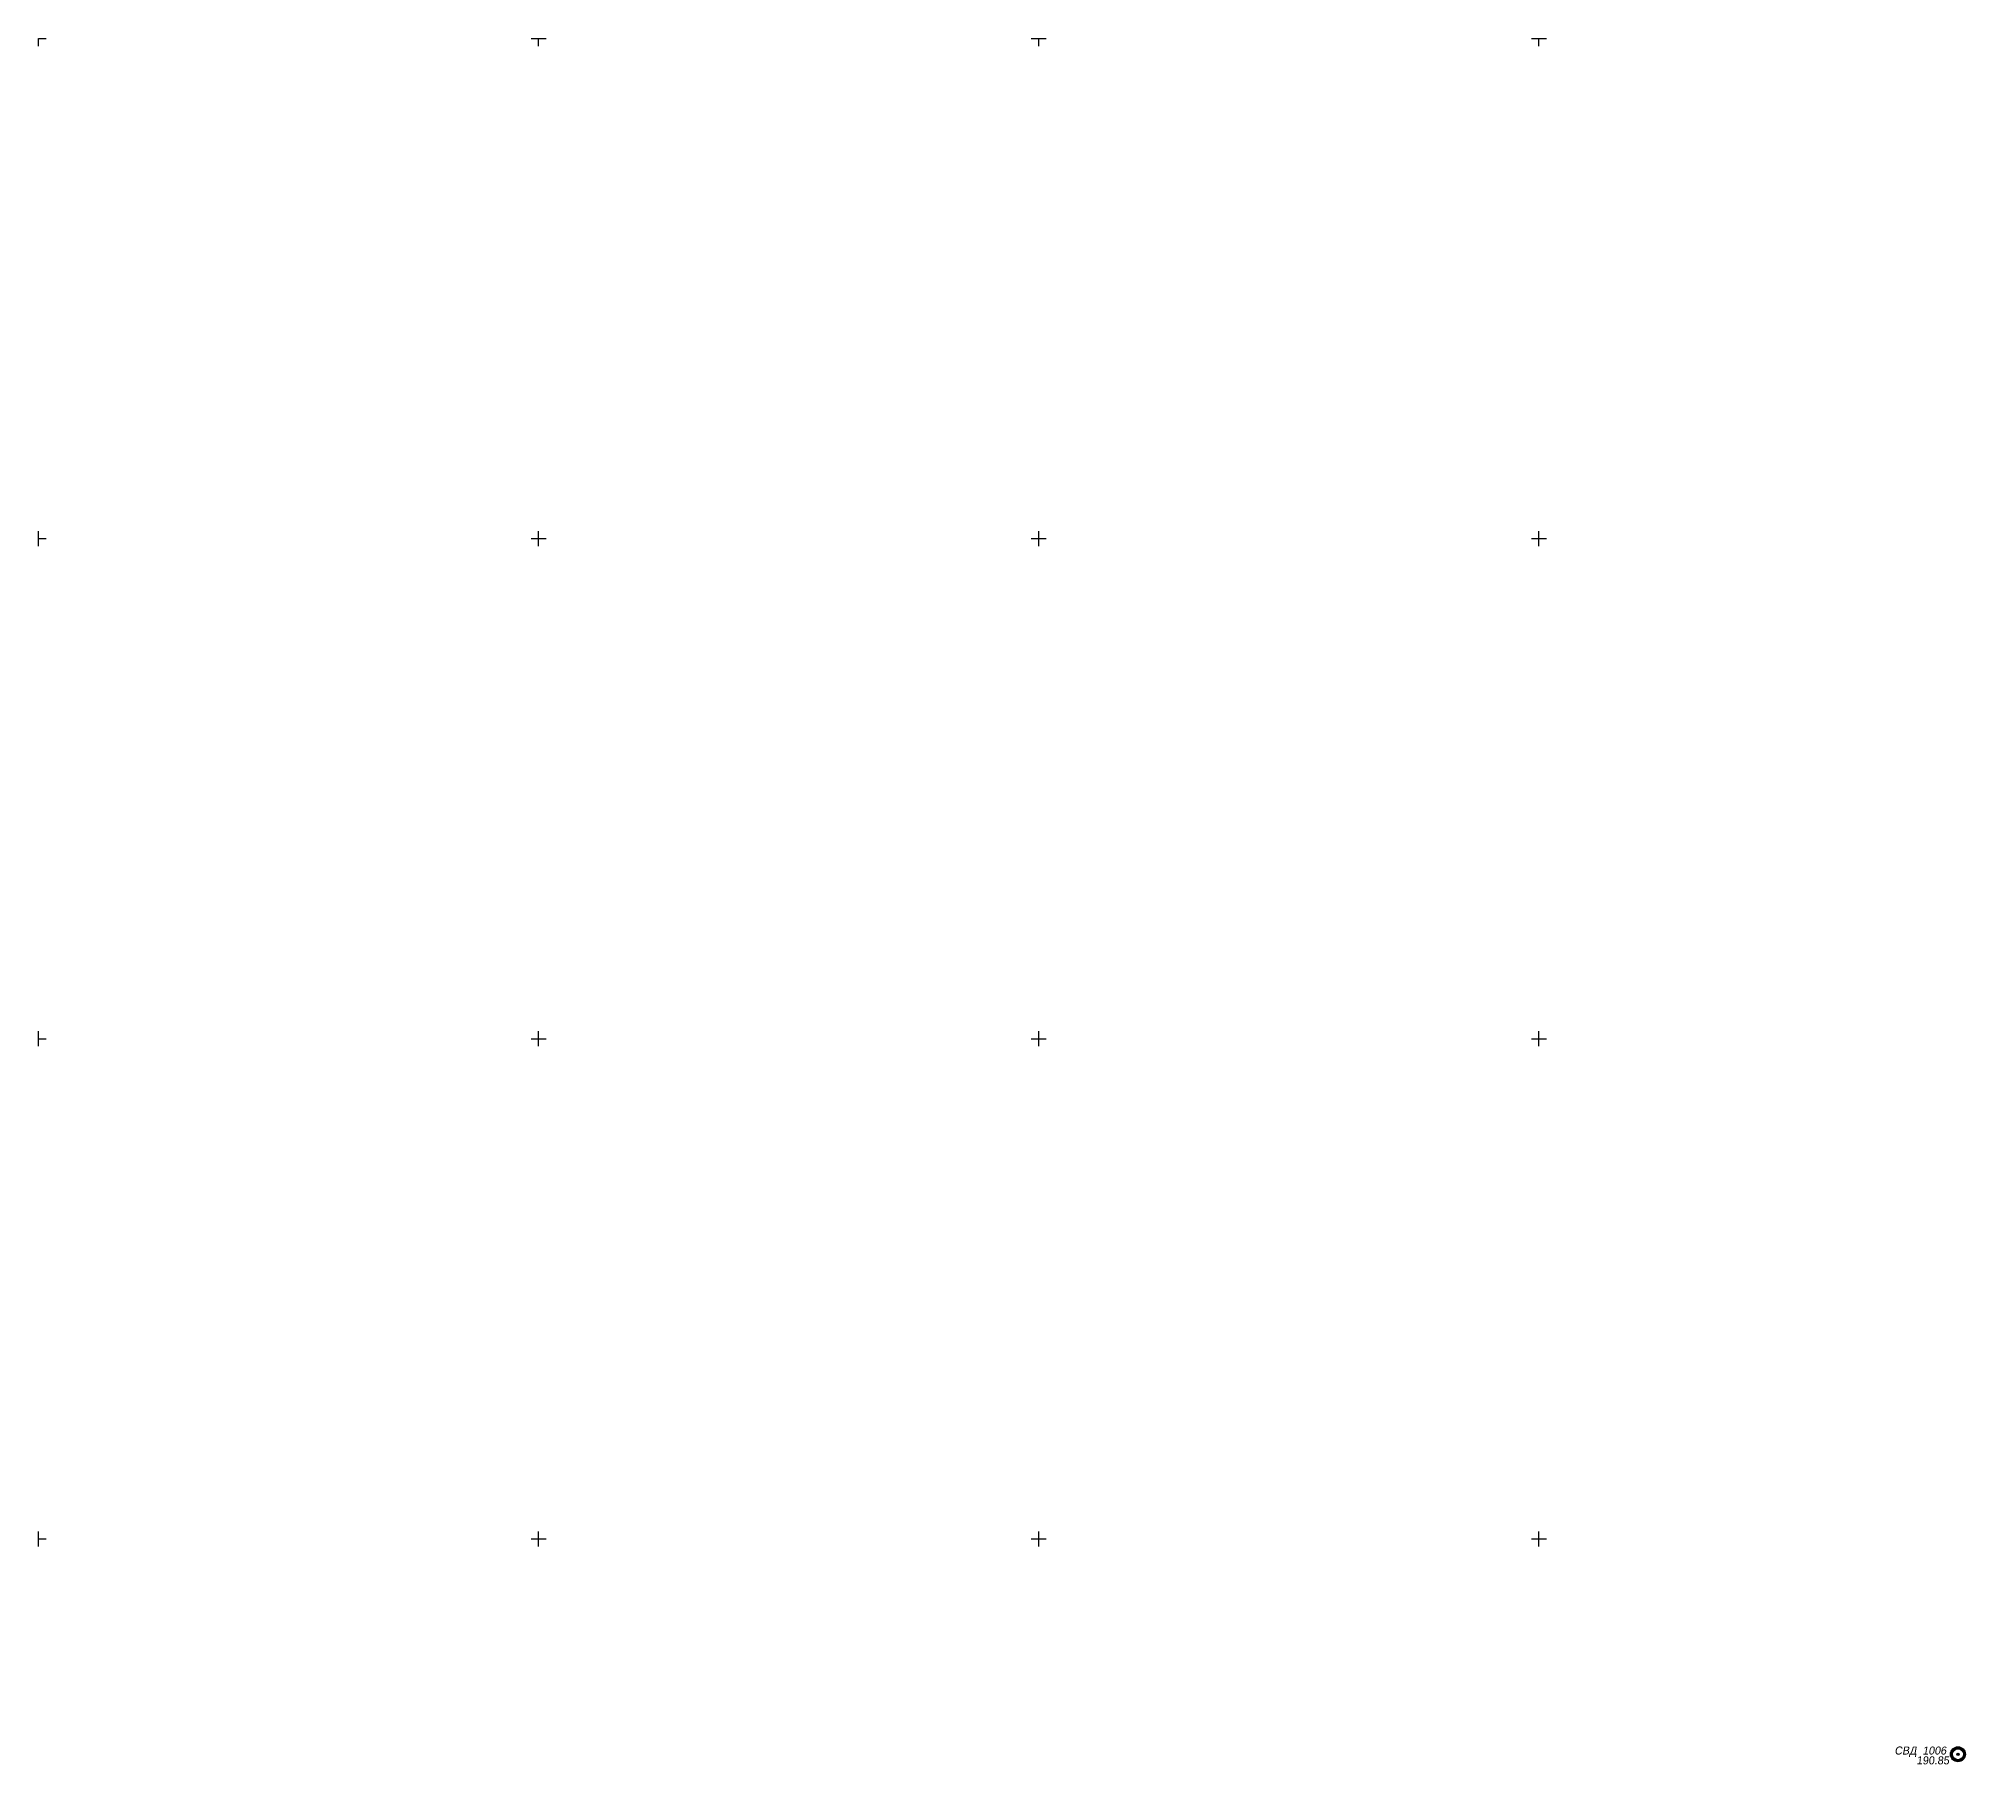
# Model space of a CAD drawing. Header units: millimetres. Extents: x 3233000 to 6468300, y 5635113 to 11269398.
# Drawn here: x 3233000 to 3233771, y 5636310 to 5637000 of the extents above; entities that cross this region are included whole.
import ezdxf
from ezdxf.enums import TextEntityAlignment as Align

# ---------------------------------------------------------------- set-up
doc = ezdxf.new("R2010")
doc.units = ezdxf.units.MM
doc.header["$LTSCALE"] = 2
for name, color, linetype in [('ВЫСОТЫ', 7, 'Continuous'), ('ИМЕНА', 7, 'Continuous'), ('кресты', 7, 'Continuous'), ('ПИКЕТЫ', 7, 'Continuous'), ('ПРОМЫШЛЕННЫЕ', 7, 'Continuous'), ('ТОКА_СТ', 1, 'Continuous')]:
    doc.layers.add(name, color=color, linetype=linetype)
doc.styles.add('grad', font='grad.shx')
doc.styles.add('universw', font='universw.shx', dxfattribs={"oblique": 10})
doc.styles.add('user', font='symeteo.shx', dxfattribs={"height": 2.5})

# ---------------------------------------------------------------- blocks, each defined once
blk = doc.blocks.new('piket')
at = {"layer": 'ПИКЕТЫ', "linetype": 'Continuous'}
h = blk.add_hatch(color=7, dxfattribs=at)
edge = h.paths.add_edge_path()
edge.add_arc((0, 0), 0.3, 0, 360)
at = {"layer": 'ПИКЕТЫ', "color": 7, "linetype": 'Continuous'}
blk.add_circle((0, 0), 0.3, dxfattribs=at)
at = {"layer": 'ВЫСОТЫ', "style": 'universw', "oblique": 6}
blk.add_attdef('H', (1.88, -0.23), '', height=2, dxfattribs=at)
at = {"layer": 'ИМЕНА', "style": 'universw', "oblique": 10}
blk.add_attdef('NAME', text='', height=2, dxfattribs=at).set_placement((0, 2.37), align=Align.CENTER)
at = {"layer": 'ТОКА_СТ', "style": 'universw', "oblique": 6, "flags": 1}
blk.add_attdef('POINT', text='', height=2, dxfattribs=at).set_placement((0, -2.79), align=Align.CENTER)
blk = doc.blocks.new('89_1')
h = blk.add_hatch(color=256)
h.paths.add_polyline_path([(-1.5, 0, 1), (1.5, 0, 1)])
h.paths.add_polyline_path([(1.1, 0, -1), (-1.1, 0, -1)], flags=16)
h.paths.add_polyline_path([(0.06, 0, -1), (-0.06, 0, -1)], flags=0)
for radius in [1.5, 1.1, 0.0622]:
    blk.add_circle((0, 0), radius)
at = {"color": 7, "linetype": 'Continuous', "style": 'user', "flags": 8}
blk.add_attdef('ddddd', (2.53, -1.14), '', height=2.5, dxfattribs=at)
at = {"color": 7, "linetype": 'Continuous', "style": 'grad', "oblique": 10, "width": 0.7}
for tag, p in [('P37', (6.48, 0.16)), ('P4', (6.45, -2.94))]:
    blk.add_attdef(tag, text='', height=2.5, dxfattribs=at).set_placement(p, align=Align.CENTER)

msp = doc.modelspace()

# ---------------------------------------------------------------- linework, layer by layer
at = {"layer": 'кресты', "color": 7, "linetype": 'Continuous'}
for p, q in [((3233000, 5636997), (3233000, 5637000)), ((3233000, 5637000), (3233003, 5637000)), ((3233197, 5637000), (3233203, 5637000)), ((3233200, 5636997), (3233200, 5637000)), ((3233397, 5637000), (3233403, 5637000)), ((3233400, 5636997), (3233400, 5637000)), ((3233597, 5637000), (3233603, 5637000)), ((3233600, 5636997), (3233600, 5637000)), ((3233000, 5636797), (3233000, 5636803)), ((3233200, 5636797), (3233200, 5636803)), ((3233400, 5636797), (3233400, 5636803)), ((3233600, 5636797), (3233600, 5636803)), ((3233000, 5636800), (3233003, 5636800)), ((3233197, 5636800), (3233203, 5636800)), ((3233397, 5636800), (3233403, 5636800)), ((3233597, 5636800), (3233603, 5636800)), ((3233000, 5636597), (3233000, 5636603)), ((3233200, 5636597), (3233200, 5636603)), ((3233400, 5636597), (3233400, 5636603)), ((3233600, 5636597), (3233600, 5636603)), ((3233000, 5636600), (3233003, 5636600)), ((3233197, 5636600), (3233203, 5636600)), ((3233397, 5636600), (3233403, 5636600)), ((3233597, 5636600), (3233603, 5636600)), ((3233000, 5636397), (3233000, 5636403)), ((3233200, 5636397), (3233200, 5636403)), ((3233400, 5636397), (3233400, 5636403)), ((3233600, 5636397), (3233600, 5636403)), ((3233000, 5636400), (3233003, 5636400)), ((3233197, 5636400), (3233203, 5636400)), ((3233397, 5636400), (3233403, 5636400)), ((3233597, 5636400), (3233603, 5636400))]:
    msp.add_line(p, q, dxfattribs=at)

# ---------------------------------------------------------------- block references
at = {"layer": 'ПИКЕТЫ', "color": 4}
ref = msp.add_blockref('piket', (3233767.58, 5636313.86, 190.85), dxfattribs=dict(at, xscale=1.6, yscale=1.6, zscale=1.6))
ref.add_attrib('H', '190.85', (3233751.04, 5636309.82, -114.51), dxfattribs={"layer": 'ВЫСОТЫ', "height": 3.2, "style": 'universw', "oblique": 6})
ref.add_attrib('NAME', 'СВД  1006', dxfattribs={"layer": 'ИМЕНА', "height": 3.2, "style": 'universw', "oblique": 10}).set_placement((3233752.54, 5636313.74, 190.85), align=Align.CENTER)
at = {"layer": 'ПРОМЫШЛЕННЫЕ', "color": 7, "linetype": 'Continuous', "xscale": 2, "yscale": 2, "zscale": 2, "rotation": 359.9224657084385}
msp.add_blockref('89_1', (3233767.6, 5636313.86), dxfattribs=at)

doc.saveas('drawing.dxf')
